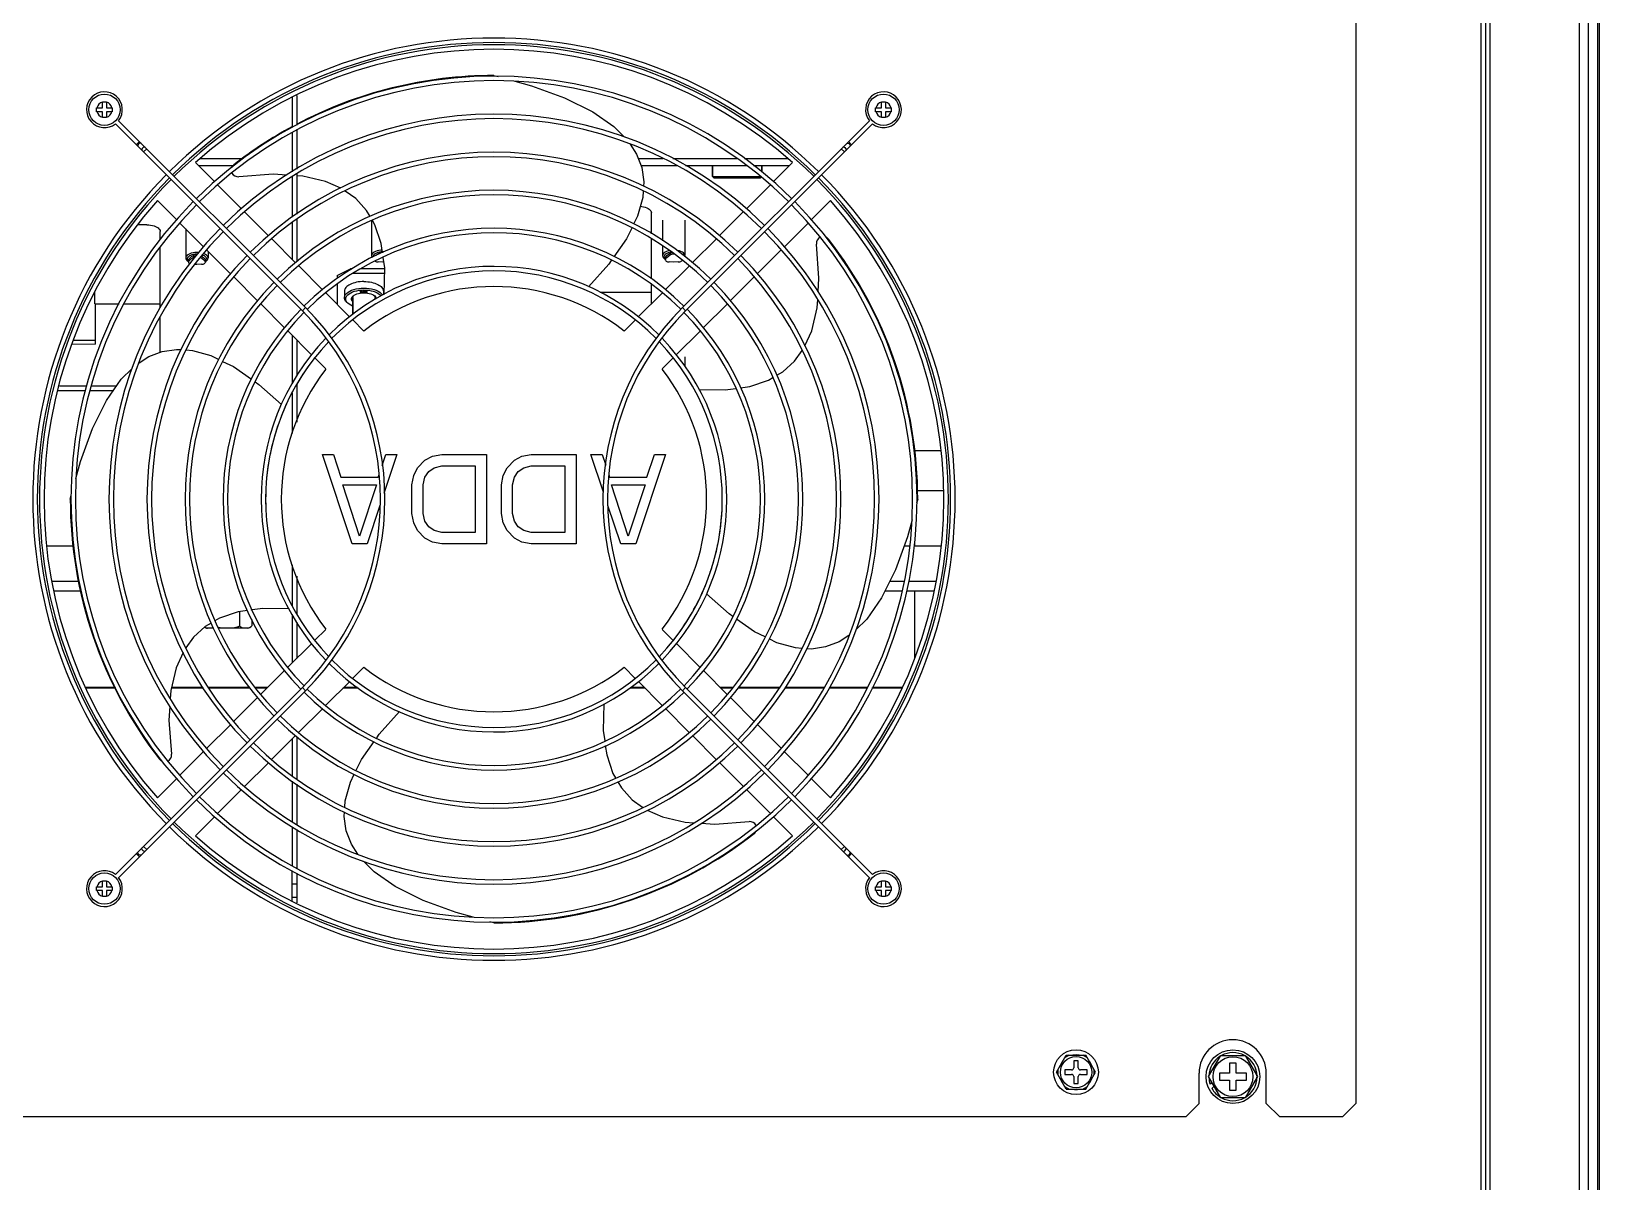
# Model space of a CAD drawing. Header units: millimetres. Extents: x 0 to 100, y -1 to 80.
# Drawn here: x 65.17 to 100.2, y 24.71 to 50.41 of the extents above; entities that cross this region are included whole.
import ezdxf

# ---------------------------------------------------------------- set-up
doc = ezdxf.new("R2010")
doc.units = ezdxf.units.MM
for name, color, linetype in [('2017-00020_0', 7, 'Continuous'), ('2301-10975_0', 7, 'Continuous'), ('2301-10978_0', 7, 'Continuous'), ('2301-10981_0', 7, 'Continuous'), ('2401-00238-M5-10PSTTHC_0', 7, 'Continuous'), ('2401-00298-M6-12HWMC_0', 7, 'Continuous'), ('2401-00303-M4-20PWMC_0', 7, 'Continuous'), ('2401-00454-M5-10HWMC_0', 7, 'Continuous'), ('2401-00988-M5-12FM_0', 7, 'Continuous'), ('2403-00020-S-M5-0_0', 7, 'Continuous'), ('2403-00027-S-M6-0_0', 7, 'Continuous'), ('4204-00012_0', 7, 'Continuous'), ('4212-16170_0', 7, 'Continuous'), ('4212-36007_0', 7, 'Continuous'), ('4212-94039_0', 7, 'Continuous'), ('4212-97652_0', 7, 'Continuous'), ('4212-97653_0', 7, 'Continuous'), ('4212-98892_0', 7, 'Continuous'), ('4215-00068_0', 7, 'Continuous'), ('4215-00605_0', 7, 'Continuous'), ('4217-06245_0', 7, 'Continuous')]:
    doc.layers.add(name, color=color, linetype=linetype)

msp = doc.modelspace()

# ---------------------------------------------------------------- linework, layer by layer
at = {"layer": '2017-00020_0', "color": 7, "linetype": 'Continuous'}
for p, q in [((75.505, 49.424), (75.595, 49.4)), ((69.267, 47.047), (68.836, 47.478)), ((82.174, 47.478), (81.743, 47.047)), ((69.868, 46.445), (69.337, 46.976)), ((81.673, 46.976), (81.145, 46.448)), ((67.987, 46.629), (68.418, 46.198)), ((72.42, 46.673), (72.185, 46.843)), ((82.592, 46.198), (83.023, 46.629)), ((70.471, 45.843), (69.94, 46.374)), ((78.712, 46.281), (78.625, 46.104)), ((81.074, 46.378), (80.543, 45.847)), ((68.489, 46.128), (69.02, 45.597)), ((72.847, 46.088), (72.791, 46.184)), ((81.993, 45.6), (82.521, 46.128)), ((71.073, 45.24), (70.541, 45.772)), ((80.472, 45.775), (79.935, 45.239)), ((69.091, 45.525), (69.622, 44.994)), ((81.392, 44.998), (81.923, 45.529)), ((69.693, 44.924), (70.225, 44.392)), ((71.676, 44.638), (71.144, 45.17)), ((79.864, 45.168), (79.331, 44.635)), ((80.784, 44.39), (81.32, 44.927)), ((72.279, 44.035), (71.747, 44.567)), ((79.26, 44.563), (78.726, 44.03)), ((70.295, 44.321), (70.827, 43.789)), ((80.18, 43.786), (80.713, 44.319)), ((82.723, 44.232), (82.735, 44.421)), ((72.597, 43.716), (72.35, 43.964)), ((78.655, 43.958), (78.413, 43.716)), ((70.898, 43.718), (71.43, 43.186)), ((79.575, 43.181), (80.108, 43.715)), ((71.501, 43.115), (71.749, 42.868)), ((79.261, 42.868), (79.503, 43.11)), ((82.218, 43.045), (82.389, 43.282)), ((80.084, 42.412), (80.67, 42.399)), ((80.67, 42.399), (80.906, 42.433)), ((81.633, 42.618), (81.736, 42.678)), ((71.672, 40.96), (71.922, 40.96)), ((72.338, 38.96), (71.672, 40.96)), ((71.922, 40.96), (72.088, 40.449)), ((73.007, 40.711), (73.088, 40.96)), ((73.338, 40.96), (73.047, 40.085)), ((73.088, 40.96), (73.338, 40.96)), ((73.713, 40.492), (73.797, 40.662)), ((73.797, 40.662), (73.963, 40.832)), ((73.963, 40.832), (74.13, 40.917)), ((74.047, 40.577), (74.172, 40.662)), ((74.13, 40.917), (74.338, 40.96)), ((74.172, 40.662), (74.338, 40.705)), ((74.338, 40.96), (75.338, 40.96)), ((74.338, 40.705), (75.088, 40.705)), ((75.088, 40.705), (75.088, 39.215)), ((75.338, 40.96), (75.338, 38.96)), ((75.713, 40.492), (75.797, 40.662)), ((75.797, 40.662), (75.963, 40.832)), ((75.963, 40.832), (76.13, 40.917)), ((76.047, 40.577), (76.172, 40.662)), ((76.13, 40.917), (76.338, 40.96)), ((76.172, 40.662), (76.338, 40.705)), ((76.338, 40.96), (77.338, 40.96)), ((76.338, 40.705), (77.088, 40.705)), ((77.088, 40.705), (77.088, 39.215)), ((77.338, 40.96), (77.338, 38.96)), ((77.672, 40.96), (77.922, 40.96)), ((77.953, 40.117), (77.672, 40.96)), ((77.922, 40.96), (78, 40.72)), ((79.338, 40.96), (78.672, 38.96)), ((78.922, 40.449), (79.088, 40.96)), ((79.088, 40.96), (79.338, 40.96)), ((72.088, 40.449), (72.922, 40.449)), ((72.922, 40.449), (72.942, 40.51)), ((73.672, 40.279), (73.713, 40.492)), ((73.922, 40.279), (73.963, 40.449)), ((73.963, 40.449), (74.047, 40.577)), ((75.672, 40.279), (75.713, 40.492)), ((75.922, 40.279), (75.963, 40.449)), ((75.963, 40.449), (76.047, 40.577)), ((78.068, 40.51), (78.088, 40.449)), ((78.088, 40.449), (78.922, 40.449)), ((66.041, 39.96), (66.065, 40.05)), ((72.13, 40.279), (72.88, 40.279)), ((72.505, 39.13), (72.13, 40.279)), ((72.88, 40.279), (72.505, 39.13)), ((73.672, 39.641), (73.672, 40.279)), ((73.922, 39.641), (73.922, 40.279)), ((75.672, 39.641), (75.672, 40.279)), ((75.922, 39.641), (75.922, 40.279)), ((78.13, 40.279), (78.88, 40.279)), ((78.505, 39.13), (78.13, 40.279)), ((78.88, 40.279), (78.505, 39.13)), ((84.97, 39.96), (84.945, 39.87)), ((72.959, 39.821), (72.672, 38.96)), ((73.713, 39.428), (73.672, 39.641)), ((73.963, 39.471), (73.922, 39.641)), ((75.713, 39.428), (75.672, 39.641)), ((75.963, 39.471), (75.922, 39.641)), ((78.338, 38.96), (78.051, 39.821)), ((73.797, 39.258), (73.713, 39.428)), ((73.963, 39.088), (73.797, 39.258)), ((74.047, 39.343), (73.963, 39.471)), ((74.172, 39.258), (74.047, 39.343)), ((74.338, 39.215), (74.172, 39.258)), ((75.797, 39.258), (75.713, 39.428)), ((75.963, 39.088), (75.797, 39.258)), ((76.047, 39.343), (75.963, 39.471)), ((76.172, 39.258), (76.047, 39.343)), ((76.338, 39.215), (76.172, 39.258)), ((72.672, 38.96), (72.338, 38.96)), ((74.13, 39.003), (73.963, 39.088)), ((74.338, 38.96), (74.13, 39.003)), ((75.088, 39.215), (74.338, 39.215)), ((75.338, 38.96), (74.338, 38.96)), ((76.13, 39.003), (75.963, 39.088)), ((76.338, 38.96), (76.13, 39.003)), ((77.088, 39.215), (76.338, 39.215)), ((77.338, 38.96), (76.338, 38.96)), ((78.672, 38.96), (78.338, 38.96)), ((70.34, 37.521), (70.104, 37.487)), ((70.926, 37.508), (70.34, 37.521)), ((69.377, 37.302), (69.274, 37.242)), ((68.792, 36.875), (68.621, 36.638)), ((71.749, 37.052), (71.507, 36.81)), ((79.509, 36.805), (79.261, 37.052)), ((71.435, 36.739), (70.902, 36.205)), ((80.112, 36.202), (79.58, 36.734)), ((70.83, 36.134), (70.297, 35.601)), ((72.355, 35.962), (72.597, 36.204)), ((78.413, 36.204), (78.66, 35.956)), ((80.715, 35.599), (80.183, 36.131)), ((71.75, 35.357), (72.284, 35.89)), ((78.731, 35.885), (79.263, 35.353)), ((68.287, 35.688), (68.275, 35.499)), ((70.226, 35.53), (69.69, 34.993)), ((81.317, 34.996), (80.785, 35.528)), ((71.146, 34.752), (71.679, 35.285)), ((79.334, 35.282), (79.866, 34.75)), ((69.618, 34.922), (69.087, 34.391)), ((70.538, 34.145), (71.075, 34.681)), ((79.937, 34.68), (80.469, 34.148)), ((81.919, 34.395), (81.388, 34.926)), ((69.017, 34.32), (68.489, 33.792)), ((69.936, 33.542), (70.467, 34.073)), ((80.539, 34.077), (81.07, 33.546)), ((82.521, 33.792), (81.99, 34.323)), ((68.418, 33.722), (67.987, 33.291)), ((72.298, 33.639), (72.385, 33.816)), ((78.163, 33.832), (78.219, 33.736)), ((83.023, 33.291), (82.592, 33.722)), ((69.337, 32.944), (69.865, 33.472)), ((81.142, 33.475), (81.673, 32.944)), ((78.59, 33.247), (78.825, 33.077)), ((68.836, 32.442), (69.267, 32.873)), ((79.777, 32.742), (79.958, 32.731)), ((81.743, 32.873), (82.174, 32.442)), ((75.505, 30.495), (75.415, 30.52))]:
    msp.add_line(p, q, dxfattribs=at)
for points in [[(75.97, 49.297), (76.346, 49.194), (77.083, 48.925), (77.711, 48.614), (78.183, 48.285), (78.418, 48.047)], [(78.548, 47.888), (78.69, 47.67), (78.806, 47.368), (78.852, 47.05), (78.845, 46.948)], [(70.878, 47.2), (70.571, 47.219), (69.806, 47.163)], [(72.083, 46.905), (71.741, 47.058), (71.233, 47.178), (71.1, 47.186)], [(72.74, 46.271), (72.658, 46.411), (72.42, 46.673)], [(78.838, 46.839), (78.828, 46.697), (78.712, 46.281)], [(73.018, 45.462), (72.987, 45.674), (72.847, 46.088)], [(78.581, 46.014), (78.465, 45.778), (78.183, 45.375)], [(82.745, 44.589), (82.764, 44.894), (82.708, 45.659)], [(73.053, 44.535), (73.066, 45.125), (73.032, 45.36)], [(78.125, 45.292), (78.069, 45.212), (77.618, 44.701)], [(82.45, 43.382), (82.603, 43.724), (82.723, 44.232)], [(67.577, 43.003), (67.795, 43.145), (68.097, 43.261), (68.415, 43.307), (68.522, 43.3)], [(68.628, 43.293), (68.768, 43.283), (69.184, 43.167), (69.356, 43.082)], [(66.168, 40.425), (66.271, 40.801), (66.54, 41.538), (66.851, 42.166), (67.18, 42.638), (67.421, 42.876)], [(69.445, 43.038), (69.687, 42.92), (70.088, 42.64)], [(81.822, 42.729), (81.956, 42.807), (82.218, 43.045)], [(70.17, 42.582), (70.253, 42.524), (70.759, 42.077)], [(81.009, 42.448), (81.219, 42.478), (81.633, 42.618)], [(84.842, 39.495), (84.739, 39.119), (84.47, 38.382), (84.159, 37.754), (83.83, 37.282), (83.589, 37.044)], [(80.84, 37.338), (80.757, 37.396), (80.251, 37.843)], [(69.188, 37.191), (69.054, 37.113), (68.792, 36.875)], [(70.001, 37.472), (69.791, 37.442), (69.377, 37.302)], [(81.565, 36.882), (81.323, 37), (80.922, 37.28)], [(82.382, 36.627), (82.242, 36.637), (81.826, 36.753), (81.654, 36.838)], [(83.433, 36.917), (83.215, 36.775), (82.913, 36.659), (82.595, 36.613), (82.488, 36.62)], [(68.56, 36.538), (68.407, 36.196), (68.287, 35.688)], [(77.957, 35.385), (77.944, 34.795), (77.978, 34.56)], [(68.265, 35.331), (68.246, 35.026), (68.302, 34.261)], [(72.885, 34.628), (72.941, 34.708), (73.392, 35.219)], [(72.429, 33.906), (72.545, 34.142), (72.827, 34.545)], [(77.992, 34.458), (78.023, 34.246), (78.163, 33.832)], [(72.172, 33.081), (72.182, 33.223), (72.298, 33.639)], [(78.27, 33.649), (78.352, 33.509), (78.59, 33.247)], [(72.462, 32.032), (72.32, 32.25), (72.204, 32.552), (72.158, 32.87), (72.165, 32.972)], [(78.927, 33.015), (79.269, 32.862), (79.777, 32.742)], [(80.132, 32.72), (80.439, 32.701), (81.204, 32.757)], [(75.04, 30.623), (74.664, 30.726), (73.927, 30.995), (73.299, 31.306), (72.827, 31.635), (72.592, 31.873)]]:
    msp.add_lwpolyline(points, dxfattribs=at)
for centre, radius, start, end in [((75.505, 39.96), 10.05, 48.4227, 131.5773), ((75.505, 39.96), 9.464, 90, 117.796), ((75.505, 39.96), 9.464, 118.4734, 127.8739), ((69.787, 47.312), 0.15, 127.8739, 158.1392), ((69.787, 47.312), 0.15, 206.6536, 277.2965), ((75.505, 39.96), 10.05, 138.4227, 221.5773), ((75.505, 39.96), 10.05, 318.4227, 41.5773), ((82.857, 45.678), 0.15, 116.6536, 187.2965), ((82.857, 45.678), 0.15, 37.8739, 68.1392), ((75.505, 39.96), 9.464, 0, 37.8739), ((75.505, 39.96), 4.75, 52.2567, 127.7433), ((75.505, 39.96), 5.1, 141.7714, 149.7527), ((75.505, 39.96), 4.75, 142.2567, 217.7433), ((75.505, 39.96), 4.75, 322.2567, 37.7433), ((75.505, 39.96), 5.1, 151.8836, 158.759), ((75.505, 39.96), 5.1, 161.3443, 168.7112), ((75.505, 39.96), 5.1, 170.4073, 181.5328), ((75.505, 39.96), 9.464, 180, 217.8739), ((75.505, 39.96), 5.1, 350.4073, 1.5328), ((75.505, 39.96), 5.1, 341.3443, 348.7112), ((75.505, 39.96), 5.1, 330.9873, 338.759), ((75.505, 39.96), 5.1, 321.7714, 329.7527), ((75.505, 39.96), 4.75, 232.2567, 307.7433), ((68.153, 34.242), 0.15, 217.8739, 248.1392), ((68.153, 34.242), 0.15, 296.6536, 7.2965), ((81.223, 32.608), 0.15, 26.6536, 97.2965), ((75.505, 39.96), 10.05, 228.4227, 311.5773), ((75.505, 39.96), 9.464, 270, 307.8739), ((81.223, 32.608), 0.15, 307.8739, 338.1392)]:
    msp.add_arc(centre, radius, start, end, dxfattribs=at)
at = {"layer": '2301-10975_0', "color": 7, "linetype": 'Continuous'}
msp.add_line((77.88, 44.585), (79.02, 44.585), dxfattribs=at)
msp.add_line((77.88, 44.585), (79.02, 44.585), dxfattribs=at)
at = {"layer": '2301-10978_0', "color": 7, "linetype": 'Continuous'}
for p, q in [((66.593, 44.326), (66.593, 44.584)), ((66.593, 44.326), (67.134, 44.326)), ((66.598, 44.326), (66.597, 43.426)), ((66.598, 44.326), (67.134, 44.326)), ((67.245, 44.326), (68.05, 44.326)), ((67.245, 44.326), (68.05, 44.326)), ((66.121, 43.513), (66.597, 43.513)), ((66.085, 43.427), (66.597, 43.426))]:
    msp.add_line(p, q, dxfattribs=at)
at = {"layer": '2301-10981_0', "color": 7, "linetype": 'Continuous'}
msp.add_line((85.533, 40.146), (84.957, 40.146), dxfattribs=at)
at = {"layer": '2401-00238-M5-10PSTTHC_0', "color": 7, "linetype": 'Continuous'}
for p, q in [((68.62, 45.996), (68.62, 45.348)), ((72.77, 46.191), (72.77, 45.4)), ((79.27, 46.192), (79.27, 45.73)), ((79.77, 46.192), (79.77, 45.4)), ((79.27, 45.612), (79.27, 45.4)), ((68.682, 45.265), (68.666, 45.276)), ((68.682, 45.299), (68.682, 45.256)), ((68.87, 45.204), (68.825, 45.205)), ((68.969, 45.206), (68.87, 45.204)), ((68.948, 45.363), (68.945, 45.364)), ((69.012, 45.406), (68.99, 45.414)), ((69.059, 45.299), (69.059, 45.256)), ((69.059, 45.265), (69.074, 45.276)), ((69.059, 45.265), (69.061, 45.267)), ((69.12, 45.496), (69.12, 45.348)), ((73.011, 45.476), (73.031, 45.476)), ((73.047, 45.482), (73.02, 45.484)), ((79.332, 45.316), (79.316, 45.327)), ((79.332, 45.351), (79.332, 45.308)), ((79.473, 45.47), (79.485, 45.473)), ((79.699, 45.286), (79.706, 45.295)), ((79.77, 43.142), (79.77, 42.928))]:
    msp.add_line(p, q, dxfattribs=at)
at = {"layer": '2401-00238-M5-10PSTTHC_0', "color": 9, "linetype": 'Continuous'}
for p, q in [((68.689, 45.318), (68.689, 45.275)), ((68.793, 45.406), (68.793, 45.363)), ((68.948, 45.367), (68.948, 45.363)), ((69.052, 45.318), (69.052, 45.275)), ((72.943, 45.458), (72.943, 45.44)), ((79.339, 45.369), (79.339, 45.326)), ((79.443, 45.458), (79.443, 45.415))]:
    msp.add_line(p, q, dxfattribs=at)
at = {"layer": '2401-00238-M5-10PSTTHC_0', "color": 7, "linetype": 'Continuous'}
for points in [[(68.906, 45.472), (68.87, 45.473), (68.827, 45.471), (68.785, 45.466), (68.745, 45.456), (68.71, 45.444), (68.679, 45.428), (68.654, 45.411), (68.635, 45.391), (68.624, 45.37), (68.62, 45.348)], [(68.62, 45.348), (68.624, 45.326), (68.635, 45.305), (68.654, 45.286), (68.666, 45.276)], [(68.871, 45.432), (68.87, 45.432), (68.832, 45.43), (68.795, 45.425), (68.76, 45.417), (68.729, 45.406), (68.702, 45.393), (68.68, 45.377), (68.664, 45.36), (68.654, 45.341), (68.65, 45.322)], [(68.65, 45.322), (68.654, 45.303), (68.664, 45.284)], [(68.664, 45.284), (68.68, 45.267), (68.682, 45.265)], [(68.682, 45.299), (68.683, 45.308), (68.689, 45.318)], [(68.689, 45.275), (68.683, 45.265), (68.682, 45.256)], [(68.682, 45.256), (68.682, 45.255), (68.685, 45.244), (68.692, 45.235), (68.702, 45.226), (68.712, 45.22)], [(68.689, 45.318), (68.718, 45.349), (68.752, 45.379), (68.793, 45.406)], [(68.689, 45.275), (68.718, 45.306), (68.752, 45.335), (68.793, 45.363)], [(68.793, 45.406), (68.807, 45.413), (68.823, 45.419), (68.841, 45.423), (68.861, 45.425), (68.865, 45.425)], [(68.829, 45.377), (68.823, 45.376), (68.807, 45.37), (68.793, 45.363)], [(68.948, 45.363), (68.989, 45.335), (69.023, 45.306), (69.052, 45.275)], [(68.969, 45.206), (68.989, 45.209), (69.008, 45.213), (69.025, 45.219), (69.039, 45.226), (69.049, 45.235), (69.056, 45.244), (69.059, 45.255), (69.059, 45.256)], [(68.97, 45.391), (68.989, 45.379), (69.023, 45.349), (69.052, 45.318)], [(69.09, 45.322), (69.087, 45.341), (69.077, 45.36), (69.061, 45.377), (69.039, 45.393), (69.012, 45.406)], [(69.062, 45.428), (69.031, 45.444), (69.021, 45.447)], [(69.052, 45.318), (69.057, 45.308), (69.059, 45.299)], [(69.059, 45.256), (69.057, 45.265), (69.052, 45.275)], [(69.061, 45.267), (69.077, 45.284), (69.087, 45.303), (69.09, 45.322)], [(69.12, 45.348), (69.117, 45.37), (69.105, 45.391), (69.087, 45.411), (69.062, 45.428)], [(69.074, 45.276), (69.087, 45.286), (69.105, 45.305), (69.117, 45.326), (69.12, 45.348)], [(73.009, 45.524), (72.977, 45.523), (72.935, 45.517), (72.895, 45.508), (72.86, 45.495), (72.829, 45.48), (72.804, 45.462), (72.785, 45.442), (72.774, 45.421), (72.77, 45.4)], [(72.77, 45.4), (72.774, 45.378), (72.785, 45.358)], [(73.02, 45.484), (72.982, 45.482), (72.945, 45.477), (72.91, 45.469), (72.879, 45.458), (72.852, 45.444), (72.83, 45.429), (72.814, 45.411), (72.804, 45.393), (72.8, 45.374)], [(72.849, 45.28), (72.852, 45.278), (72.866, 45.27), (72.883, 45.264), (72.901, 45.26), (72.921, 45.258)], [(72.873, 45.405), (72.902, 45.43), (72.943, 45.458)], [(73.047, 45.256), (73.02, 45.255), (72.921, 45.258)], [(72.943, 45.458), (72.957, 45.465), (72.973, 45.47), (72.991, 45.474), (73.011, 45.476)], [(79.423, 45.514), (79.395, 45.508), (79.36, 45.495), (79.329, 45.48), (79.304, 45.462), (79.285, 45.442), (79.274, 45.421), (79.27, 45.4)], [(79.27, 45.4), (79.274, 45.378), (79.285, 45.357), (79.304, 45.337), (79.316, 45.327)], [(79.475, 45.481), (79.445, 45.477), (79.41, 45.469), (79.379, 45.458), (79.352, 45.444), (79.33, 45.429), (79.314, 45.411), (79.304, 45.393), (79.3, 45.374)], [(79.3, 45.374), (79.304, 45.355), (79.314, 45.336)], [(79.314, 45.336), (79.33, 45.319), (79.332, 45.317)], [(79.332, 45.351), (79.333, 45.36), (79.339, 45.369)], [(79.339, 45.326), (79.333, 45.316), (79.332, 45.308)], [(79.332, 45.308), (79.332, 45.306), (79.335, 45.296), (79.342, 45.286), (79.352, 45.278), (79.366, 45.27), (79.383, 45.264), (79.401, 45.26), (79.421, 45.258)], [(79.339, 45.369), (79.368, 45.401), (79.402, 45.43), (79.443, 45.458)], [(79.339, 45.326), (79.368, 45.358), (79.402, 45.387), (79.443, 45.415)], [(79.619, 45.258), (79.52, 45.255), (79.421, 45.258)], [(79.443, 45.458), (79.457, 45.465), (79.473, 45.47)], [(79.536, 45.432), (79.53, 45.433), (79.511, 45.433), (79.491, 45.431), (79.473, 45.427), (79.457, 45.422), (79.443, 45.415)], [(79.77, 45.4), (79.767, 45.421), (79.755, 45.442), (79.737, 45.462), (79.712, 45.48), (79.681, 45.495), (79.645, 45.508), (79.606, 45.517), (79.587, 45.52)], [(79.619, 45.258), (79.639, 45.26), (79.658, 45.264), (79.675, 45.27), (79.689, 45.278), (79.699, 45.286)]]:
    msp.add_lwpolyline(points, dxfattribs=at)
at = {"layer": '2401-00298-M6-12HWMC_0', "color": 7, "linetype": 'Continuous'}
for p, q in [((70.088, 37.48), (70.088, 37.485)), ((69.278, 37.244), (69.278, 37.234)), ((69.823, 37.447), (69.823, 37.132)), ((70.095, 37.27), (70.095, 37.132)), ((69.243, 37.08), (69.105, 37.08)), ((69.995, 37.08), (69.354, 37.08)), ((91.465, 27.06), (91.737, 27.532)), ((91.737, 27.532), (92.283, 27.532)), ((92.085, 27.36), (91.935, 27.36)), ((91.935, 27.36), (91.935, 27.135)), ((92.085, 27.135), (92.085, 27.36)), ((92.283, 27.532), (92.555, 27.06)), ((91.737, 26.588), (91.465, 27.06)), ((91.935, 27.135), (91.71, 27.135)), ((91.71, 27.135), (91.71, 26.985)), ((91.71, 26.985), (91.935, 26.985)), ((91.935, 26.985), (91.935, 26.76)), ((92.31, 27.135), (92.085, 27.135)), ((92.085, 26.985), (92.31, 26.985)), ((92.085, 26.76), (92.085, 26.985)), ((92.555, 27.06), (92.283, 26.588)), ((92.31, 26.985), (92.31, 27.135)), ((91.538, 26.934), (91.499, 26.895)), ((91.542, 26.796), (91.59, 26.844)), ((91.935, 26.76), (92.085, 26.76)), ((92.283, 26.588), (91.737, 26.588))]:
    msp.add_line(p, q, dxfattribs=at)
for points in [[(69.343, 37.103), (69.361, 37.098), (69.391, 37.092), (69.421, 37.088), (69.454, 37.086), (69.49, 37.084), (69.53, 37.083), (69.57, 37.083), (69.61, 37.084), (69.646, 37.086), (69.679, 37.088), (69.709, 37.092), (69.739, 37.098), (69.768, 37.106), (69.797, 37.117), (69.823, 37.132)], [(69.823, 37.132), (69.834, 37.118), (69.848, 37.107), (69.862, 37.099), (69.876, 37.093), (69.89, 37.089), (69.904, 37.087), (69.92, 37.085), (69.938, 37.083), (69.957, 37.083), (69.976, 37.083), (69.995, 37.084), (70.012, 37.086), (70.027, 37.089), (70.041, 37.093), (70.056, 37.099), (70.07, 37.107)], [(70.07, 37.107), (70.083, 37.118), (70.095, 37.132)], [(69.041, 37.101), (69.044, 37.099), (69.059, 37.093), (69.073, 37.089), (69.088, 37.086), (69.105, 37.084), (69.124, 37.083), (69.143, 37.083), (69.162, 37.083), (69.18, 37.085), (69.196, 37.087), (69.21, 37.089), (69.224, 37.093), (69.234, 37.097)]]:
    msp.add_lwpolyline(points, dxfattribs=at)
msp.add_circle((92.01, 27.06), 0.6, dxfattribs=at)
at = {"layer": '2401-00298-M6-12HWMC_0', "color": 9, "linetype": 'Continuous'}
msp.add_circle((92.01, 27.06), 0.445, dxfattribs=at)
at = {"layer": '2401-00298-M6-12HWMC_0', "color": 7, "linetype": 'Continuous'}
for centre, radius, start, end in [((69.995, 37.202), 0.122, 270, 325.052), ((69.105, 37.202), 0.122, 237.1821, 270), ((92.01, 27.06), 0.537, 121.4151, 178.5849), ((92.01, 27.06), 0.537, 61.4151, 118.5849), ((92.01, 27.06), 0.537, 1.4151, 58.5849), ((92.01, 27.06), 0.537, 181.4151, 197.9007), ((92.01, 27.06), 0.537, 301.4151, 358.5849), ((92.01, 27.06), 0.537, 209.3662, 238.5849), ((92.01, 27.06), 0.537, 241.4151, 298.5849)]:
    msp.add_arc(centre, radius, start, end, dxfattribs=at)
at = {"layer": '2401-00303-M4-20PWMC_0', "color": 7, "linetype": 'Continuous'}
for p, q in [((66.63, 48.704), (66.761, 48.704)), ((66.63, 48.616), (66.63, 48.704)), ((66.761, 48.835), (66.849, 48.835)), ((66.761, 48.704), (66.761, 48.835)), ((66.849, 48.835), (66.849, 48.704)), ((66.849, 48.704), (66.98, 48.704)), ((66.98, 48.704), (66.98, 48.616)), ((84.03, 48.704), (84.161, 48.704)), ((84.03, 48.616), (84.03, 48.704)), ((84.161, 48.835), (84.249, 48.835)), ((84.161, 48.704), (84.161, 48.835)), ((84.249, 48.835), (84.249, 48.704)), ((84.249, 48.704), (84.38, 48.704)), ((84.38, 48.704), (84.38, 48.616)), ((66.761, 48.616), (66.63, 48.616)), ((66.761, 48.485), (66.761, 48.616)), ((66.849, 48.485), (66.761, 48.485)), ((66.98, 48.616), (66.849, 48.616)), ((66.849, 48.616), (66.849, 48.485)), ((84.161, 48.616), (84.03, 48.616)), ((84.161, 48.485), (84.161, 48.616)), ((84.249, 48.485), (84.161, 48.485)), ((84.38, 48.616), (84.249, 48.616)), ((84.249, 48.616), (84.249, 48.485)), ((66.63, 31.304), (66.761, 31.304)), ((66.63, 31.216), (66.63, 31.304)), ((66.761, 31.216), (66.63, 31.216)), ((66.761, 31.435), (66.849, 31.435)), ((66.761, 31.304), (66.761, 31.435)), ((66.761, 31.085), (66.761, 31.216)), ((66.849, 31.435), (66.849, 31.304)), ((66.849, 31.304), (66.98, 31.304)), ((66.98, 31.216), (66.849, 31.216)), ((66.849, 31.216), (66.849, 31.085)), ((66.98, 31.304), (66.98, 31.216)), ((84.03, 31.304), (84.161, 31.304)), ((84.03, 31.216), (84.03, 31.304)), ((84.161, 31.216), (84.03, 31.216)), ((84.161, 31.435), (84.249, 31.435)), ((84.161, 31.304), (84.161, 31.435)), ((84.161, 31.085), (84.161, 31.216)), ((84.249, 31.435), (84.249, 31.304)), ((84.249, 31.304), (84.38, 31.304)), ((84.38, 31.216), (84.249, 31.216)), ((84.249, 31.216), (84.249, 31.085)), ((84.38, 31.304), (84.38, 31.216)), ((66.849, 31.085), (66.761, 31.085)), ((84.249, 31.085), (84.161, 31.085))]:
    msp.add_line(p, q, dxfattribs=at)
for centre in [(66.805, 48.66), (84.205, 48.66), (66.805, 31.26), (84.205, 31.26)]:
    msp.add_circle(centre, 0.35, dxfattribs=at)
for centre, start, end in [((66.805, 48.66), 322.1997, 307.8003), ((84.205, 48.66), 232.1997, 217.8003), ((66.805, 31.26), 52.1997, 37.8003), ((84.205, 31.26), 142.1997, 127.8003)]:
    msp.add_arc(centre, 0.4, start, end, dxfattribs=at)
at = {"layer": '2401-00303-M4-20PWMC_0', "color": 9, "linetype": 'Continuous'}
for centre, start, end in [((66.805, 48.66), 104.5292, 165.4708), ((66.805, 48.66), 14.5292, 75.4708), ((84.205, 48.66), 104.5292, 165.4708), ((84.205, 48.66), 14.5292, 75.4708), ((66.805, 48.66), 194.5292, 255.4708), ((66.805, 48.66), 284.5292, 345.4708), ((84.205, 48.66), 194.5292, 255.4708), ((84.205, 48.66), 284.5292, 345.4708), ((66.805, 31.26), 104.5292, 165.4708), ((66.805, 31.26), 194.5292, 255.4708), ((66.805, 31.26), 14.5292, 75.4708), ((66.805, 31.26), 284.5292, 345.4708), ((84.205, 31.26), 104.5292, 165.4708), ((84.205, 31.26), 194.5292, 255.4708), ((84.205, 31.26), 14.5292, 75.4708), ((84.205, 31.26), 284.5292, 345.4708)]:
    msp.add_arc(centre, 0.174, start, end, dxfattribs=at)
at = {"layer": '2401-00454-M5-10HWMC_0', "color": 7, "linetype": 'Continuous'}
for p, q in [((88.068, 27.16), (88.286, 27.539)), ((88.286, 27.539), (88.724, 27.539)), ((88.555, 27.41), (88.455, 27.41)), ((88.455, 27.41), (88.455, 27.26)), ((88.555, 27.26), (88.555, 27.41)), ((88.943, 27.16), (88.724, 27.539)), ((88.286, 26.781), (88.068, 27.16)), ((88.405, 27.21), (88.255, 27.21)), ((88.255, 27.21), (88.255, 27.11)), ((88.255, 27.11), (88.405, 27.11)), ((88.455, 27.06), (88.455, 26.91)), ((88.555, 26.91), (88.555, 27.06)), ((88.755, 27.21), (88.605, 27.21)), ((88.605, 27.11), (88.755, 27.11)), ((88.724, 26.781), (88.943, 27.16)), ((88.755, 27.11), (88.755, 27.21)), ((88.286, 26.781), (88.724, 26.781)), ((88.455, 26.91), (88.555, 26.91))]:
    msp.add_line(p, q, dxfattribs=at)
for radius in [0.5, 0.35]:
    msp.add_circle((88.505, 27.16), radius, dxfattribs=at)
for centre, radius, start, end in [((88.505, 27.16), 0.385, 139.7755, 160.2245), ((88.505, 27.16), 0.408, 111.5992, 128.4008), ((88.505, 27.16), 0.385, 79.7755, 100.2245), ((88.505, 27.16), 0.408, 51.5992, 68.4008), ((88.505, 27.16), 0.385, 19.7755, 40.2245), ((88.505, 27.16), 0.408, 171.5992, 188.4008), ((88.505, 27.16), 0.385, 199.7755, 220.2245), ((88.405, 27.26), 0.05, 270, 0), ((88.405, 27.06), 0.05, 0, 90), ((88.605, 27.26), 0.05, 180, 270), ((88.605, 27.06), 0.05, 90, 180), ((88.505, 27.16), 0.385, 319.7755, 340.2245), ((88.505, 27.16), 0.408, 351.5992, 8.4008), ((88.505, 27.16), 0.408, 231.5992, 248.4008), ((88.505, 27.16), 0.385, 259.7755, 280.2245), ((88.505, 27.16), 0.408, 291.5992, 308.4008)]:
    msp.add_arc(centre, radius, start, end, dxfattribs=at)
at = {"layer": '2401-00988-M5-12FM_0', "color": 7, "linetype": 'Continuous'}
for p, q in [((72.35, 44.457), (72.35, 44.091)), ((72.35, 44.091), (72.35, 44.457)), ((72.85, 44.457), (72.85, 44.431)), ((72.85, 44.431), (72.85, 44.457))]:
    msp.add_line(p, q, dxfattribs=at)
at = {"layer": '2403-00020-S-M5-0_0', "color": 7, "linetype": 'Continuous'}
for p, q in [((72.165, 44.604), (72.165, 44.457)), ((72.368, 44.503), (72.384, 44.52)), ((72.372, 44.512), (72.382, 44.519)), ((72.535, 44.616), (72.52, 44.616)), ((72.52, 44.616), (72.52, 44.576)), ((72.52, 44.578), (72.53, 44.578)), ((72.52, 44.576), (72.53, 44.576)), ((72.53, 44.609), (72.554, 44.578)), ((72.53, 44.576), (72.53, 44.609)), ((72.53, 44.608), (72.554, 44.576)), ((72.56, 44.58), (72.535, 44.616)), ((72.554, 44.578), (72.567, 44.578)), ((72.554, 44.576), (72.554, 44.578)), ((72.554, 44.576), (72.567, 44.576)), ((72.585, 44.616), (72.56, 44.58)), ((72.567, 44.578), (72.59, 44.609)), ((72.567, 44.576), (72.59, 44.608)), ((72.567, 44.576), (72.567, 44.578)), ((72.6, 44.616), (72.585, 44.616)), ((72.59, 44.609), (72.59, 44.576)), ((72.59, 44.578), (72.6, 44.578)), ((72.59, 44.576), (72.6, 44.576)), ((72.6, 44.576), (72.6, 44.616)), ((72.67, 44.616), (72.614, 44.616)), ((72.614, 44.616), (72.614, 44.594)), ((72.614, 44.596), (72.625, 44.596)), ((72.614, 44.594), (72.625, 44.594)), ((72.624, 44.586), (72.614, 44.586)), ((72.614, 44.586), (72.617, 44.583)), ((72.615, 44.586), (72.617, 44.585)), ((72.617, 44.585), (72.622, 44.581)), ((72.617, 44.583), (72.617, 44.585)), ((72.617, 44.583), (72.622, 44.58)), ((72.622, 44.614), (72.67, 44.614)), ((72.622, 44.598), (72.622, 44.614)), ((72.622, 44.612), (72.67, 44.612)), ((72.63, 44.601), (72.622, 44.598)), ((72.622, 44.581), (72.63, 44.579)), ((72.622, 44.58), (72.622, 44.581)), ((72.622, 44.58), (72.63, 44.577)), ((72.627, 44.583), (72.624, 44.586)), ((72.625, 44.596), (72.632, 44.598)), ((72.625, 44.594), (72.632, 44.597)), ((72.625, 44.594), (72.625, 44.596)), ((72.632, 44.581), (72.627, 44.583)), ((72.639, 44.602), (72.63, 44.601)), ((72.63, 44.579), (72.639, 44.578)), ((72.63, 44.577), (72.63, 44.579)), ((72.63, 44.577), (72.639, 44.576)), ((72.632, 44.598), (72.639, 44.599)), ((72.632, 44.597), (72.632, 44.598)), ((72.632, 44.597), (72.639, 44.597)), ((72.639, 44.58), (72.632, 44.581)), ((72.649, 44.602), (72.639, 44.602)), ((72.639, 44.599), (72.649, 44.599)), ((72.639, 44.597), (72.639, 44.599)), ((72.639, 44.597), (72.649, 44.597)), ((72.649, 44.58), (72.639, 44.58)), ((72.639, 44.578), (72.649, 44.578)), ((72.639, 44.576), (72.639, 44.578)), ((72.639, 44.576), (72.649, 44.576)), ((72.657, 44.601), (72.649, 44.602)), ((72.649, 44.599), (72.655, 44.598)), ((72.649, 44.597), (72.649, 44.599)), ((72.649, 44.597), (72.655, 44.597)), ((72.655, 44.581), (72.649, 44.58)), ((72.649, 44.578), (72.657, 44.579)), ((72.649, 44.576), (72.649, 44.578)), ((72.649, 44.576), (72.657, 44.577)), ((72.655, 44.598), (72.66, 44.597)), ((72.655, 44.597), (72.655, 44.598)), ((72.655, 44.597), (72.66, 44.595)), ((72.66, 44.583), (72.655, 44.581)), ((72.665, 44.598), (72.657, 44.601)), ((72.657, 44.579), (72.665, 44.581)), ((72.657, 44.577), (72.665, 44.58)), ((72.657, 44.577), (72.657, 44.579)), ((72.66, 44.597), (72.664, 44.594)), ((72.66, 44.595), (72.66, 44.597)), ((72.66, 44.595), (72.664, 44.592)), ((72.664, 44.586), (72.66, 44.583)), ((72.664, 44.594), (72.665, 44.592)), ((72.664, 44.592), (72.664, 44.594)), ((72.664, 44.592), (72.665, 44.59)), ((72.665, 44.588), (72.664, 44.586)), ((72.67, 44.595), (72.665, 44.598)), ((72.665, 44.592), (72.665, 44.588)), ((72.665, 44.581), (72.67, 44.585)), ((72.665, 44.58), (72.67, 44.583)), ((72.665, 44.58), (72.665, 44.581)), ((72.67, 44.612), (72.67, 44.616)), ((72.674, 44.591), (72.67, 44.595)), ((72.67, 44.585), (72.674, 44.589)), ((72.67, 44.583), (72.674, 44.587)), ((72.67, 44.583), (72.67, 44.585)), ((72.674, 44.587), (72.674, 44.591)), ((72.829, 44.512), (72.843, 44.501)), ((73.035, 44.604), (73.035, 44.526)), ((72.27, 44.314), (72.245, 44.332))]:
    msp.add_line(p, q, dxfattribs=at)
for points in [[(72.395, 44.796), (72.359, 44.785), (72.324, 44.773), (72.293, 44.758), (72.264, 44.742), (72.239, 44.725), (72.217, 44.707), (72.199, 44.688), (72.184, 44.668), (72.174, 44.647), (72.167, 44.626), (72.165, 44.604)], [(72.165, 44.457), (72.166, 44.472), (72.175, 44.501), (72.191, 44.53), (72.214, 44.557), (72.245, 44.583), (72.283, 44.606), (72.326, 44.626)], [(72.27, 44.314), (72.241, 44.338), (72.219, 44.363), (72.204, 44.39), (72.196, 44.417), (72.196, 44.445), (72.204, 44.472), (72.219, 44.499), (72.241, 44.525), (72.27, 44.548), (72.305, 44.57), (72.345, 44.588)], [(72.326, 44.626), (72.375, 44.643), (72.428, 44.657), (72.484, 44.667), (72.542, 44.673), (72.6, 44.675)], [(72.34, 44.482), (72.358, 44.501), (72.372, 44.512)], [(72.345, 44.588), (72.391, 44.604), (72.44, 44.617), (72.492, 44.626), (72.546, 44.632), (72.6, 44.634)], [(72.35, 44.457), (72.351, 44.467), (72.357, 44.485), (72.368, 44.503)], [(72.382, 44.519), (72.41, 44.534), (72.443, 44.547), (72.48, 44.557), (72.519, 44.565), (72.56, 44.57), (72.6, 44.571)], [(72.6, 44.822), (72.558, 44.821), (72.516, 44.818), (72.474, 44.813), (72.434, 44.805), (72.395, 44.796)], [(72.6, 44.822), (72.643, 44.821), (72.685, 44.818), (72.727, 44.813), (72.767, 44.805), (72.805, 44.796)], [(72.6, 44.675), (72.659, 44.673), (72.717, 44.667), (72.773, 44.657), (72.826, 44.643)], [(72.6, 44.634), (72.655, 44.632), (72.709, 44.626), (72.761, 44.617), (72.81, 44.604)], [(72.6, 44.571), (72.641, 44.57), (72.682, 44.565), (72.721, 44.557), (72.758, 44.547), (72.791, 44.534)], [(72.791, 44.534), (72.819, 44.519), (72.829, 44.512)], [(72.805, 44.796), (72.842, 44.785), (72.876, 44.773), (72.908, 44.758), (72.937, 44.742), (72.962, 44.725), (72.984, 44.707), (73.002, 44.688), (73.017, 44.668), (73.027, 44.647), (73.033, 44.626), (73.035, 44.604)], [(72.81, 44.604), (72.855, 44.588), (72.896, 44.57), (72.931, 44.548), (72.96, 44.525), (72.982, 44.499), (72.982, 44.499)], [(72.816, 44.52), (72.833, 44.503), (72.844, 44.485), (72.85, 44.467), (72.85, 44.457)], [(72.826, 44.643), (72.874, 44.626), (72.918, 44.606), (72.955, 44.583), (72.986, 44.557), (73.01, 44.53), (73.017, 44.517)], [(72.843, 44.501), (72.861, 44.482), (72.873, 44.462), (72.878, 44.446)], [(72.245, 44.332), (72.214, 44.357), (72.191, 44.384), (72.175, 44.413), (72.166, 44.442), (72.165, 44.457)], [(72.35, 44.272), (72.345, 44.274), (72.305, 44.293), (72.27, 44.314)], [(72.35, 44.369), (72.34, 44.38), (72.327, 44.4), (72.321, 44.421), (72.321, 44.442), (72.327, 44.462), (72.34, 44.482)]]:
    msp.add_lwpolyline(points, dxfattribs=at)
at = {"layer": '2403-00027-S-M6-0_0', "color": 7, "linetype": 'Continuous'}
for p, q in [((80.383, 47.41), (80.383, 47.17)), ((80.383, 47.17), (80.383, 47.41)), ((81.487, 47.41), (81.487, 47.271)), ((81.487, 47.271), (81.487, 47.41)), ((80.383, 47.17), (81.456, 47.17)), ((80.412, 47.14), (80.383, 47.17)), ((80.412, 47.14), (81.457, 47.14)), ((81.474, 47.156), (81.457, 47.14))]:
    msp.add_line(p, q, dxfattribs=at)
at = {"layer": '4204-00012_0', "color": 7, "linetype": 'Continuous'}
for p, q in [((67.05, 48.345), (71.227, 44.167)), ((67.12, 48.415), (71.298, 44.238)), ((83.89, 48.415), (79.712, 44.238)), ((83.96, 48.345), (79.783, 44.167)), ((71.227, 35.753), (67.05, 31.575)), ((79.783, 35.753), (83.96, 31.575)), ((71.298, 35.682), (67.12, 31.505)), ((79.712, 35.682), (83.89, 31.505))]:
    msp.add_line(p, q, dxfattribs=at)
at = {"layer": '4204-00012_0', "color": 9, "linetype": 'Continuous'}
for p, q in [((67.588, 47.948), (67.517, 47.877)), ((67.56, 47.883), (67.549, 47.859)), ((67.549, 47.859), (67.552, 47.842)), ((67.582, 47.905), (67.56, 47.883)), ((67.606, 47.916), (67.582, 47.905)), ((67.623, 47.913), (67.606, 47.916)), ((67.748, 47.788), (67.677, 47.717)), ((67.713, 47.823), (67.696, 47.827)), ((83.262, 47.788), (83.333, 47.717)), ((83.297, 47.823), (83.314, 47.827)), ((83.387, 47.913), (83.404, 47.916)), ((83.404, 47.916), (83.428, 47.905)), ((83.422, 47.948), (83.493, 47.877)), ((83.428, 47.905), (83.45, 47.883)), ((83.45, 47.883), (83.461, 47.859)), ((83.461, 47.859), (83.458, 47.842)), ((71.298, 44.238), (71.227, 44.167)), ((79.712, 44.238), (79.783, 44.167)), ((71.298, 35.682), (71.227, 35.753)), ((79.712, 35.682), (79.783, 35.753)), ((67.588, 31.972), (67.517, 32.043)), ((67.549, 32.061), (67.552, 32.078)), ((67.56, 32.037), (67.549, 32.061)), ((67.582, 32.015), (67.56, 32.037)), ((67.606, 32.004), (67.582, 32.015)), ((67.623, 32.007), (67.606, 32.004)), ((67.748, 32.132), (67.677, 32.203)), ((67.713, 32.097), (67.696, 32.093)), ((83.262, 32.132), (83.333, 32.203)), ((83.297, 32.097), (83.314, 32.093)), ((83.387, 32.007), (83.404, 32.004)), ((83.404, 32.004), (83.428, 32.015)), ((83.422, 31.972), (83.493, 32.043)), ((83.428, 32.015), (83.45, 32.037)), ((83.45, 32.037), (83.461, 32.061)), ((83.461, 32.061), (83.458, 32.078))]:
    msp.add_line(p, q, dxfattribs=at)
for points in [[(67.696, 47.827), (67.671, 47.815), (67.65, 47.794), (67.638, 47.769), (67.642, 47.752)], [(83.314, 47.827), (83.339, 47.815), (83.36, 47.794), (83.372, 47.769), (83.368, 47.752)], [(67.696, 32.093), (67.671, 32.105), (67.65, 32.126), (67.638, 32.151), (67.642, 32.168)], [(83.314, 32.093), (83.339, 32.105), (83.36, 32.126), (83.372, 32.151), (83.368, 32.168)]]:
    msp.add_lwpolyline(points, dxfattribs=at)
at = {"layer": '4204-00012_0', "color": 7, "linetype": 'Continuous'}
for centre, radius, start, end in [((75.505, 39.96), 10.3, 45.2785, 134.7215), ((75.505, 39.96), 10.2, 45.281, 134.7182), ((75.505, 39.96), 9.45, 45.3042, 134.6958), ((75.505, 39.96), 9.35, 45.3074, 134.6926), ((75.505, 39.96), 8.6, 45.3334, 134.6664), ((75.505, 39.96), 8.5, 45.3373, 134.6624), ((75.505, 39.96), 7.75, 45.37, 134.629), ((75.505, 39.96), 7.65, 45.3748, 134.6241), ((75.505, 39.96), 10.3, 135.2785, 224.7215), ((75.505, 39.96), 10.2, 135.2818, 224.719), ((75.505, 39.96), 10.2, 315.2818, 44.719), ((75.505, 39.96), 10.3, 315.2785, 44.7215), ((75.505, 39.96), 9.45, 135.3042, 224.6958), ((75.505, 39.96), 6.9, 45.4154, 134.584), ((75.505, 39.96), 6.8, 45.4215, 134.5779), ((75.505, 39.96), 9.45, 315.3042, 44.6958), ((75.505, 39.96), 9.35, 135.3074, 224.6926), ((75.505, 39.96), 9.35, 315.3074, 44.6926), ((75.505, 39.96), 8.6, 135.3336, 224.6666), ((75.505, 39.96), 8.5, 135.3376, 224.6627), ((75.505, 39.96), 6.05, 45.4741, 134.4995), ((75.505, 39.96), 5.95, 45.482, 134.5594), ((75.505, 39.96), 8.5, 315.3376, 44.6627), ((75.505, 39.96), 8.6, 315.3336, 44.6666), ((75.505, 39.96), 7.75, 135.371, 224.63), ((75.505, 39.96), 7.65, 135.3759, 224.6252), ((75.505, 39.96), 7.65, 315.3759, 44.6252), ((75.505, 39.96), 7.75, 315.371, 44.63), ((75.505, 39.96), 5.2, 44.8416, 135), ((75.505, 39.96), 5.1, 44.7503, 135.3267), ((75.505, 39.96), 6.9, 135.416, 224.5846), ((75.505, 39.96), 6.8, 135.4221, 224.5785), ((75.505, 39.96), 6.8, 315.4221, 44.5785), ((75.505, 39.96), 6.9, 315.416, 44.5846), ((75.505, 39.96), 6.05, 135.5005, 224.5259), ((67.02, 39.96), 5.95, 315, 45), ((67.02, 39.96), 6.05, 315, 45), ((83.99, 39.96), 6.05, 135, 225), ((83.99, 39.96), 5.95, 135, 225), ((75.505, 39.96), 6.05, 315.5005, 44.5259), ((75.505, 39.96), 5.95, 135.4529, 224.518), ((75.505, 39.96), 5.95, 315.5275, 44.518), ((75.505, 39.96), 5.2, 136.2541, 223.7456), ((75.505, 39.96), 5.1, 136.3678, 223.6327), ((75.505, 39.96), 5.1, 316.3678, 43.6327), ((75.505, 39.96), 5.2, 316.2541, 43.7456), ((75.505, 39.96), 5.2, 224.7623, 315.0692), ((75.505, 39.96), 5.1, 224.6596, 315.2366), ((75.505, 39.96), 6.05, 225.4741, 314.4995), ((75.505, 39.96), 5.95, 225.482, 314.5594), ((75.505, 39.96), 6.9, 225.4154, 314.584), ((75.505, 39.96), 6.8, 225.4215, 314.5779), ((75.505, 39.96), 7.75, 225.37, 314.629), ((75.505, 39.96), 7.65, 225.3748, 314.6241), ((75.505, 39.96), 8.6, 225.3334, 314.6664), ((75.505, 39.96), 8.5, 225.3373, 314.6624), ((75.505, 39.96), 9.35, 225.3074, 314.6926), ((75.505, 39.96), 9.45, 225.3042, 314.6958), ((75.505, 39.96), 10.3, 225.2785, 314.7215), ((75.505, 39.96), 10.2, 225.281, 314.7182)]:
    msp.add_arc(centre, radius, start, end, dxfattribs=at)
at = {"layer": '4212-16170_0', "color": 7, "linetype": 'Continuous'}
for p, q in [((66.11, 38.91), (65.528, 38.91)), ((84.788, 38.91), (84.663, 38.91)), ((85.482, 38.91), (84.888, 38.91)), ((65.671, 37.91), (66.283, 37.91)), ((84.236, 37.91), (84.624, 37.91)), ((84.727, 37.91), (85.339, 37.91))]:
    msp.add_line(p, q, dxfattribs=at)
at = {"layer": '4212-16170_0', "color": 9, "linetype": 'Continuous'}
for p, q in [((65.632, 38.13), (66.24, 38.13)), ((84.345, 38.13), (84.665, 38.13)), ((84.766, 38.13), (85.378, 38.13))]:
    msp.add_line(p, q, dxfattribs=at)
at = {"layer": '4212-36007_0', "color": 7, "linetype": 'Continuous'}
for p, q in [((94.755, 51.31), (94.755, 26.46)), ((91.255, 26.46), (91.255, 27.135)), ((92.755, 26.46), (92.755, 27.135)), ((90.955, 26.16), (91.255, 26.46)), ((92.755, 26.46), (93.055, 26.16)), ((94.455, 26.16), (94.755, 26.46)), ((90.955, 26.16), (60.555, 26.16)), ((94.455, 26.16), (93.055, 26.16))]:
    msp.add_line(p, q, dxfattribs=at)
for centre, radius, start, end in [((75.505, 39.96), 10.15, 45.2823, 134.7177), ((75.505, 39.96), 10.15, 135.2823, 224.7177), ((75.505, 39.96), 10.15, 315.2823, 44.7177), ((75.505, 39.96), 10.15, 225.2823, 314.7177), ((92.005, 27.135), 0.75, 0, 180)]:
    msp.add_arc(centre, radius, start, end, dxfattribs=at)
at = {"layer": '4212-94039_0', "color": 7, "linetype": 'Continuous'}
msp.add_line((100.2, 3.13), (100.2, 77.59), dxfattribs=at)
at = {"layer": '4212-97652_0', "color": 7, "linetype": 'Continuous'}
for p, q in [((68.904, 47.41), (69.677, 47.41)), ((78.79, 47.41), (79.589, 47.41)), ((79.786, 47.41), (81.149, 47.41)), ((81.304, 47.41), (82.106, 47.41))]:
    msp.add_line(p, q, dxfattribs=at)
at = {"layer": '4212-97652_0', "color": 9, "linetype": 'Continuous'}
for p, q in [((68.95, 47.568), (69.897, 47.568)), ((78.729, 47.568), (79.276, 47.568)), ((79.497, 47.568), (80.929, 47.568)), ((81.102, 47.568), (82.06, 47.568))]:
    msp.add_line(p, q, dxfattribs=at)
at = {"layer": '4212-97653_0', "color": 7, "linetype": 'Continuous'}
for p, q in [((79.02, 45.89), (79.02, 46.356)), ((67.75, 46.088), (67.567, 46.088)), ((68.05, 45.753), (68.05, 45.938)), ((68.05, 44.235), (68.05, 45.598)), ((79.02, 44.88), (79.02, 45.772)), ((79.02, 44.324), (79.02, 44.753)), ((68.05, 43.243), (68.05, 44.036)), ((65.773, 42.388), (66.381, 42.388)), ((65.801, 42.492), (66.411, 42.492)), ((66.485, 42.388), (67.006, 42.388)), ((66.515, 42.492), (67.078, 42.492)), ((85.477, 41.042), (84.898, 41.042)), ((67.056, 35.74), (66.4, 35.74)), ((69.014, 35.74), (68.299, 35.74)), ((70.057, 35.74), (69.136, 35.74)), ((70.436, 35.74), (70.185, 35.74)), ((72.478, 35.74), (72.134, 35.74)), ((78.876, 35.74), (78.541, 35.74)), ((80.834, 35.74), (80.574, 35.74)), ((81.885, 35.74), (80.957, 35.74)), ((82.874, 35.74), (82.002, 35.74)), ((83.838, 35.74), (82.993, 35.74)), ((84.61, 35.74), (83.949, 35.74))]:
    msp.add_line(p, q, dxfattribs=at)
at = {"layer": '4212-97653_0', "color": 9, "linetype": 'Continuous'}
for p, q in [((67.048, 35.756), (66.393, 35.756)), ((67.057, 35.738), (66.401, 35.738)), ((69.015, 35.738), (68.299, 35.738)), ((69.002, 35.756), (68.303, 35.756)), ((70.044, 35.756), (69.125, 35.756)), ((70.059, 35.738), (69.137, 35.738)), ((70.453, 35.756), (70.172, 35.756)), ((70.435, 35.738), (70.187, 35.738)), ((72.48, 35.738), (72.132, 35.738)), ((72.457, 35.756), (72.15, 35.756)), ((78.878, 35.738), (78.539, 35.738)), ((78.86, 35.756), (78.56, 35.756)), ((80.846, 35.756), (80.557, 35.756)), ((80.833, 35.738), (80.575, 35.738)), ((81.884, 35.738), (80.956, 35.738)), ((81.896, 35.756), (80.969, 35.756)), ((82.873, 35.738), (82.001, 35.738)), ((82.883, 35.756), (82.012, 35.756)), ((83.837, 35.738), (82.992, 35.738)), ((83.846, 35.756), (83.003, 35.756)), ((84.609, 35.738), (83.948, 35.738)), ((84.617, 35.756), (83.957, 35.756))]:
    msp.add_line(p, q, dxfattribs=at)
at = {"layer": '4212-97653_0', "color": 7, "linetype": 'Continuous'}
for points in [[(78.774, 46.503), (78.805, 46.5), (78.845, 46.492), (78.883, 46.482), (78.917, 46.469), (78.947, 46.454), (78.973, 46.437), (78.993, 46.418), (79.008, 46.398), (79.017, 46.377), (79.02, 46.356)], [(67.75, 46.088), (67.793, 46.087), (67.835, 46.082), (67.875, 46.075), (67.913, 46.064), (67.947, 46.052), (67.977, 46.037), (68.003, 46.019), (68.023, 46.001), (68.038, 45.981), (68.047, 45.96), (68.05, 45.938)]]:
    msp.add_lwpolyline(points, dxfattribs=at)
at = {"layer": '4212-98892_0', "color": 7, "linetype": 'Continuous'}
for p, q in [((71, 48.933), (71, 48.265)), ((71.1, 48.978), (71.1, 48.312)), ((71, 48.151), (71, 47.274)), ((71.1, 48.2), (71.1, 47.335)), ((71, 47.158), (71, 46.257)), ((71.1, 47.218), (71.1, 46.328)), ((71, 46.139), (71, 45.314)), ((71.1, 46.204), (71.1, 45.264)), ((71, 43.616), (71, 42.55)), ((71.1, 43.516), (71.1, 42.711)), ((71.1, 42.526), (71.1, 41.68)), ((71, 42.33), (71, 41.427)), ((71, 38.493), (71, 37.578)), ((71.1, 38.24), (71.1, 37.398)), ((71, 37.376), (71, 36.304)), ((71.1, 37.211), (71.1, 36.404)), ((71, 34.606), (71, 33.779)), ((71.1, 34.661), (71.1, 33.713)), ((71, 33.659), (71, 32.754)), ((71.1, 33.593), (71.1, 32.701)), ((71, 32.636), (71, 31.769)), ((71.1, 32.578), (71.1, 31.72)), ((71, 30.987), (71, 31.655)), ((71.1, 31.608), (71.1, 30.942)), ((71.1, 31.06), (71, 31.06))]:
    msp.add_line(p, q, dxfattribs=at)
at = {"layer": '4212-98892_0', "color": 9, "linetype": 'Continuous'}
msp.add_line((71.1, 31.36), (71, 31.36), dxfattribs=at)
at = {"layer": '4215-00068_0', "color": 7, "linetype": 'Continuous'}
for p, q in [((72, 44.958), (72.3, 45.108)), ((72, 44.958), (72, 44.89)), ((72.328, 45.108), (72.3, 45.108)), ((72.3, 45.108), (72.3, 45.089)), ((73.063, 45.004), (72.353, 45.004)), ((73.065, 45.108), (72.537, 45.108)), ((72, 44.762), (72, 44.313))]:
    msp.add_line(p, q, dxfattribs=at)
at = {"layer": '4215-00605_0', "color": 9, "linetype": 'Continuous'}
for p, q in [((99.75, 2.86), (99.75, 77.86)), ((97.75, 68.307), (97.75, 12.412))]:
    msp.add_line(p, q, dxfattribs=at)
at = {"layer": '4215-00605_0', "color": 7, "linetype": 'Continuous'}
for p, q in [((99.95, 2.86), (99.95, 77.86)), ((100.15, 77.86), (100.15, 2.86)), ((97.55, 65.36), (97.55, 15.36)), ((97.65, 65.36), (97.65, 15.36))]:
    msp.add_line(p, q, dxfattribs=at)
at = {"layer": '4217-06245_0', "color": 7, "linetype": 'Continuous'}
for p, q in [((84.896, 38.99), (84.896, 38.91)), ((84.896, 37.91), (84.896, 36.423))]:
    msp.add_line(p, q, dxfattribs=at)

doc.saveas('drawing.dxf')
